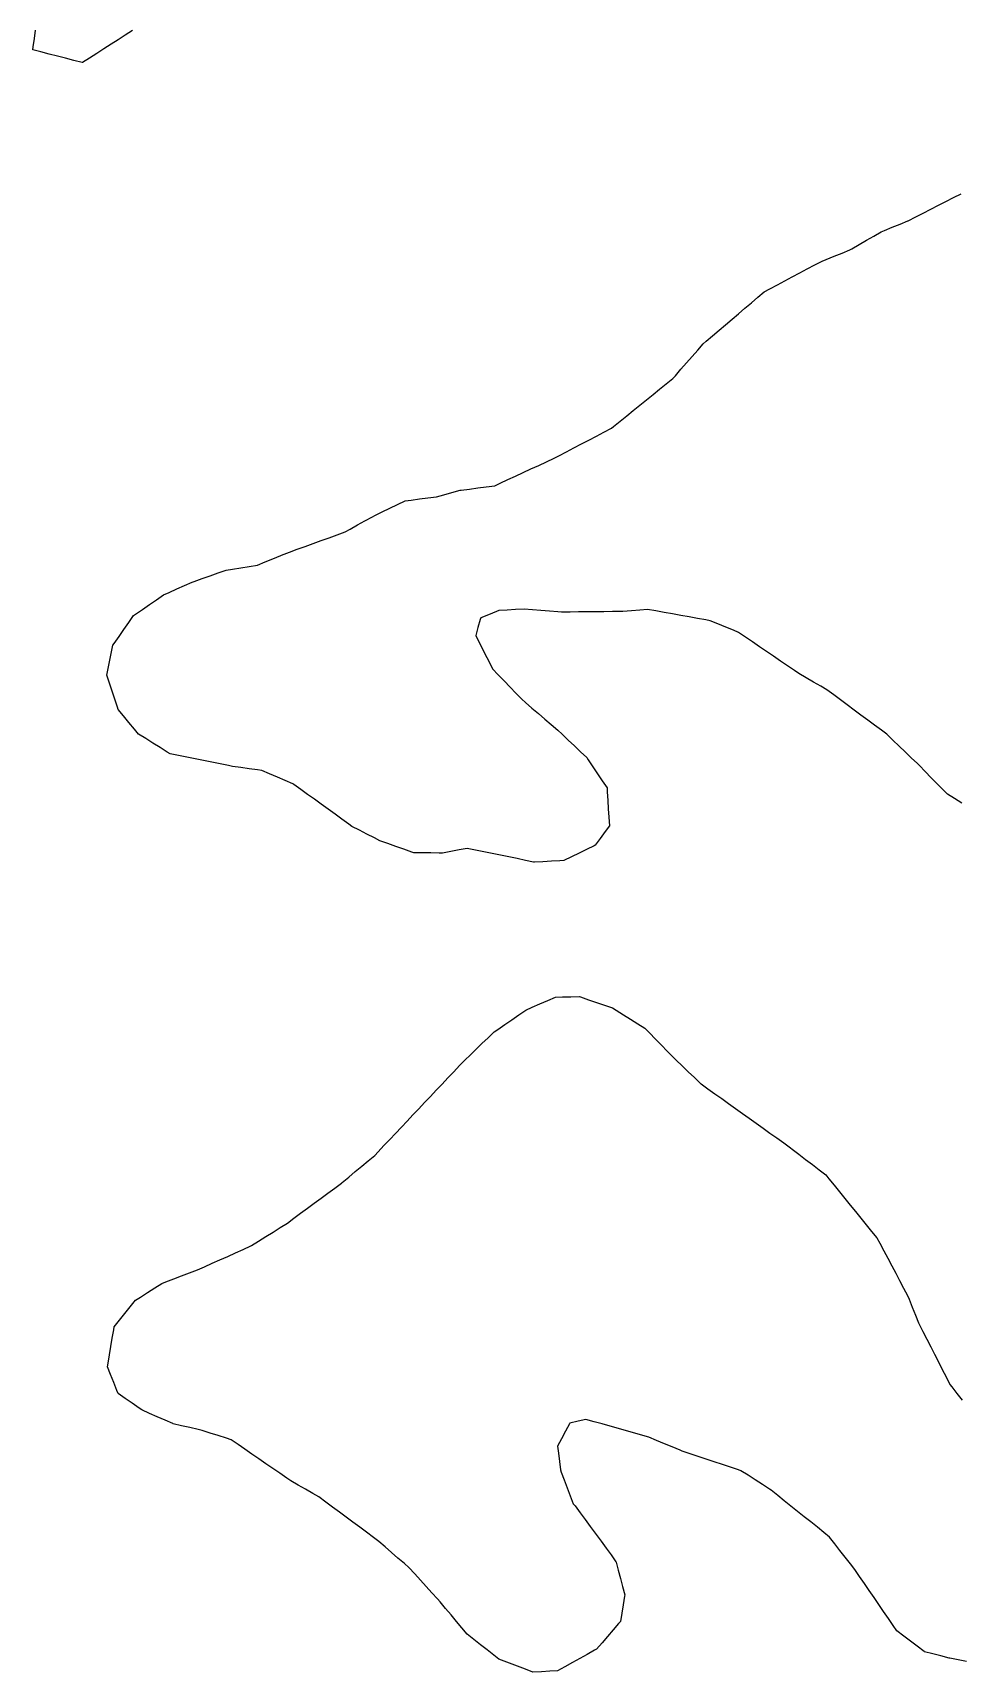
# Model space of a CAD drawing. Header units: millimetres. Extents: x 230 to 3347, y 514 to 5196.
# Drawn here: x 2269.7 to 2379.2, y 3733.8 to 3927.3 of the extents above; entities that cross this region are included whole.
import ezdxf

# ---------------------------------------------------------------- set-up
doc = ezdxf.new("R2010")
doc.units = ezdxf.units.MM
for name, color, linetype in [('ALL_HOLES', 1, 'Continuous'), ('ALL_ISLANDS', 7, 'Continuous'), ('OUTLINE_ISLAND_01', 7, 'Continuous'), ('OUTLINE_ISLAND_01_HOLE_244', 1, 'Continuous'), ('OUTLINE_ISLAND_01_HOLE_256', 1, 'Continuous')]:
    doc.layers.add(name, color=color, linetype=linetype)

msp = doc.modelspace()

# ---------------------------------------------------------------- linework, layer by layer
at = {"layer": 'ALL_HOLES'}
for points in [[(2379.3699, 3836.38), (2378.5178, 3836.9033), (2377.6657, 3837.4267), (2377.1633, 3837.9391), (2376.4632, 3838.6532), (2375.7631, 3839.3672), (2375.063, 3840.0813), (2374.3629, 3840.7953), (2374.1209, 3841.0277), (2373.3996, 3841.7203), (2372.6783, 3842.413), (2371.957, 3843.1056), (2371.2357, 3843.7982), (2370.5144, 3844.4908), (2369.872, 3844.9679), (2369.0691, 3845.5641), (2368.2662, 3846.1602), (2367.4634, 3846.7564), (2366.6605, 3847.3525), (2365.8576, 3847.9487), (2365.0548, 3848.5448), (2364.2519, 3849.141), (2363.449, 3849.7372), (2362.7269, 3850.1543), (2361.861, 3850.6545), (2360.995, 3851.1547), (2360.1291, 3851.6549), (2359.6289, 3851.9978), (2358.804, 3852.5631), (2357.9791, 3853.1283), (2357.1542, 3853.6936), (2356.3293, 3854.2589), (2355.5044, 3854.8242), (2354.6795, 3855.3895), (2353.8546, 3855.9548), (2353.0298, 3856.5201), (2352.4355, 3856.7605), (2351.5085, 3857.1355), (2350.5815, 3857.5105), (2349.6545, 3857.8855), (2349.1461, 3857.9774), (2348.162, 3858.1554), (2347.178, 3858.3334), (2346.194, 3858.5114), (2345.2099, 3858.6894), (2344.2259, 3858.8674), (2343.2419, 3859.0454), (2342.2578, 3859.2233), (2341.3691, 3859.1459), (2340.3729, 3859.059), (2339.3767, 3858.9722), (2339.1319, 3858.9701), (2338.132, 3858.9617), (2337.132, 3858.9533), (2336.132, 3858.9449), (2335.1321, 3858.9365), (2334.1321, 3858.9281), (2333.1321, 3858.9197), (2332.1322, 3858.9113), (2331.6959, 3858.9439), (2330.6987, 3859.0186), (2329.7015, 3859.0932), (2328.7043, 3859.1679), (2327.7071, 3859.2425), (2326.7087, 3859.1971), (2325.7098, 3859.1517), (2324.7108, 3859.1062), (2324.4345, 3858.9905), (2323.5121, 3858.6043), (2322.5897, 3858.218), (2322.542, 3858.051), (2322.2676, 3857.0894), (2321.9932, 3856.1278), (2322.1738, 3855.7751), (2322.6297, 3854.885), (2323.0855, 3853.995), (2323.5414, 3853.1049), (2323.9972, 3852.2148), (2324.6663, 3851.5131), (2325.3564, 3850.7893), (2326.0465, 3850.0656), (2326.7365, 3849.3418), (2327.4266, 3848.6181), (2327.8789, 3848.2323), (2328.6396, 3847.5833), (2329.4004, 3846.9343), (2330.1612, 3846.2853), (2330.922, 3845.6362), (2331.6827, 3844.9872), (2332.1956, 3844.5006), (2332.9211, 3843.8124), (2333.6465, 3843.1241), (2334.372, 3842.4358), (2335.0974, 3841.7475), (2335.2679, 3841.4934), (2335.825, 3840.663), (2336.3822, 3839.8326), (2336.9393, 3839.0022), (2337.4965, 3838.1718), (2337.5265, 3837.6895), (2337.5886, 3836.6915), (2337.6507, 3835.6934), (2337.7128, 3834.6953), (2337.7749, 3833.6972), (2337.2795, 3833.0116), (2336.694, 3832.201), (2336.1084, 3831.3904), (2335.9885, 3831.332), (2335.0894, 3830.8942), (2334.1903, 3830.4565), (2333.2912, 3830.0187), (2332.3921, 3829.581), (2331.9337, 3829.556), (2330.9352, 3829.5017), (2329.9367, 3829.4473), (2328.9382, 3829.3929), (2328.8374, 3829.4136), (2327.8578, 3829.6146), (2326.8782, 3829.8155), (2325.8986, 3830.0165), (2324.919, 3830.2174), (2323.9394, 3830.4184), (2322.9598, 3830.6193), (2321.9802, 3830.8203), (2321.0006, 3831.0212), (2320.031, 3830.8379), (2319.0484, 3830.6521), (2318.0658, 3830.4663), (2317.682, 3830.4713), (2316.6821, 3830.4842), (2315.6822, 3830.4971), (2314.6823, 3830.51), (2314.4462, 3830.594), (2313.504, 3830.9292), (2312.5619, 3831.2644), (2311.6197, 3831.5996), (2310.6776, 3831.9348), (2310.0444, 3832.2588), (2309.1542, 3832.7144), (2308.264, 3833.17), (2307.3738, 3833.6256), (2307.0144, 3833.8855), (2306.2042, 3834.4715), (2305.3939, 3835.0575), (2304.5836, 3835.6436), (2303.7733, 3836.2296), (2302.963, 3836.8157), (2302.1528, 3837.4017), (2301.3425, 3837.9878), (2300.5322, 3838.5738), (2300.4173, 3838.6242), (2299.5013, 3839.0255), (2298.5854, 3839.4269), (2297.6695, 3839.8282), (2296.7536, 3840.2296), (2296.2573, 3840.2964), (2295.2663, 3840.4298), (2294.2752, 3840.5632), (2293.2842, 3840.6966), (2292.8133, 3840.7908), (2291.8327, 3840.9869), (2290.8521, 3841.183), (2289.8715, 3841.3791), (2288.8909, 3841.5751), (2287.9104, 3841.7712), (2286.9298, 3841.9673), (2285.9492, 3842.1634), (2285.5951, 3842.3855), (2284.7481, 3842.917), (2283.901, 3843.4485), (2283.0539, 3843.9799), (2282.2068, 3844.5114), (2281.7109, 3845.1112), (2281.0736, 3845.8818), (2280.4363, 3846.6525), (2279.7991, 3847.4231), (2279.7149, 3847.6758), (2279.3988, 3848.6245), (2279.0828, 3849.5732), (2278.7667, 3850.522), (2278.4506, 3851.4707), (2278.5722, 3852.0565), (2278.7754, 3853.0357), (2278.9786, 3854.0148), (2279.1819, 3854.9939), (2279.3323, 3855.2103), (2279.9032, 3856.0314), (2280.4741, 3856.8524), (2281.0449, 3857.6734), (2281.6158, 3858.4945), (2281.8575, 3858.6612), (2282.6807, 3859.2291), (2283.5038, 3859.7969), (2284.327, 3860.3648), (2285.1501, 3860.9326), (2285.8093, 3861.2286), (2286.7216, 3861.6382), (2287.6338, 3862.0478), (2288.5461, 3862.4575), (2288.7702, 3862.5364), (2289.7133, 3862.8688), (2290.6565, 3863.2012), (2291.5996, 3863.5335), (2292.5428, 3863.8659), (2293.2939, 3863.9827), (2294.282, 3864.1363), (2295.2701, 3864.2899), (2296.2582, 3864.4436), (2297.143, 3864.8202), (2298.0631, 3865.2119), (2298.9832, 3865.6035), (2299.0645, 3865.6332), (2300.004, 3865.9756), (2300.9436, 3866.318), (2301.8831, 3866.6604), (2302.8227, 3867.0028), (2303.7622, 3867.3452), (2304.7018, 3867.6876), (2305.6414, 3868.03), (2306.5809, 3868.3724), (2307.1784, 3868.7042), (2308.0526, 3869.1897), (2308.9269, 3869.6751), (2309.8012, 3870.1606), (2310.0786, 3870.2959), (2310.9773, 3870.7343), (2311.8761, 3871.1727), (2312.7749, 3871.6111), (2313.6737, 3872.0494), (2314.38, 3872.1357), (2315.3726, 3872.2569), (2316.3652, 3872.3782), (2317.3579, 3872.4994), (2318.2212, 3872.7421), (2319.1839, 3873.0128), (2320.1465, 3873.2834), (2320.2717, 3873.2998), (2321.2632, 3873.4297), (2322.2548, 3873.5596), (2323.2463, 3873.6894), (2324.2378, 3873.8193), (2324.8917, 3874.1221), (2325.7991, 3874.5424), (2326.7065, 3874.9626), (2327.6139, 3875.3829), (2328.5213, 3875.8031), (2329.4287, 3876.2234), (2330.3361, 3876.6436), (2331.2435, 3877.0639), (2331.8115, 3877.3599), (2332.6983, 3877.8221), (2333.5851, 3878.2842), (2334.4719, 3878.7464), (2335.3587, 3879.2085), (2336.2455, 3879.6707), (2337.1323, 3880.1328), (2338.0191, 3880.595), (2338.2661, 3880.7947), (2339.0437, 3881.4235), (2339.8213, 3882.0523), (2340.5988, 3882.6811), (2341.3764, 3883.3099), (2342.154, 3883.9387), (2342.9315, 3884.5675), (2343.7091, 3885.1963), (2344.4867, 3885.825), (2345.2643, 3886.4538), (2345.5704, 3886.806), (2346.2265, 3887.5607), (2346.8825, 3888.3154), (2347.5386, 3889.07), (2348.1947, 3889.8247), (2348.8508, 3890.5794), (2349.2, 3890.8757), (2349.9625, 3891.5228), (2350.725, 3892.1698), (2351.4875, 3892.8168), (2352.2499, 3893.4638), (2353.0124, 3894.1108), (2353.7749, 3894.7578), (2354.5374, 3895.4048), (2355.2999, 3896.0518), (2356.0624, 3896.6988), (2356.715, 3897.0465), (2357.5976, 3897.5167), (2358.4802, 3897.9868), (2359.3628, 3898.457), (2360.2453, 3898.9271), (2361.1279, 3899.3973), (2362.0105, 3899.8674), (2362.8931, 3900.3376), (2363.3774, 3900.53), (2364.3068, 3900.8991), (2365.2362, 3901.2682), (2366.1656, 3901.6373), (2366.3996, 3901.7739), (2367.2634, 3902.2777), (2368.1272, 3902.7816), (2368.991, 3903.2854), (2369.8548, 3903.7893), (2370.2283, 3903.9412), (2371.1546, 3904.3179), (2372.0809, 3904.6947), (2373.0072, 3905.0715), (2373.0417, 3905.089), (2373.9322, 3905.5439), (2374.8228, 3905.9987), (2375.7134, 3906.4535), (2376.604, 3906.9083), (2377.4946, 3907.3631), (2378.3852, 3907.8179), (2379.2758, 3908.2728)], [(2379.9387, 3735.095), (2378.9551, 3735.2754), (2377.9715, 3735.4558), (2377.8719, 3735.4814), (2376.9032, 3735.7298), (2375.9346, 3735.9782), (2374.9659, 3736.2266), (2374.9096, 3736.2692), (2374.1116, 3736.8719), (2373.3135, 3737.4745), (2372.5155, 3738.0772), (2371.7175, 3738.6798), (2371.2734, 3739.3274), (2370.7078, 3740.1521), (2370.1422, 3740.9767), (2369.5765, 3741.8014), (2369.0109, 3742.6261), (2368.4453, 3743.4508), (2367.8797, 3744.2754), (2367.3141, 3745.1001), (2366.7485, 3745.9248), (2366.2133, 3746.611), (2365.5982, 3747.3994), (2364.9832, 3748.1879), (2364.3681, 3748.9764), (2363.7531, 3749.7649), (2363.1017, 3750.2873), (2362.3216, 3750.913), (2361.5415, 3751.5387), (2360.7614, 3752.1643), (2359.9814, 3752.79), (2359.2013, 3753.4157), (2358.4212, 3754.0413), (2357.6411, 3754.667), (2356.861, 3755.2927), (2356.6671, 3755.4179), (2355.827, 3755.9603), (2354.9869, 3756.5027), (2354.1467, 3757.0451), (2353.3066, 3757.5875), (2353.0051, 3757.6884), (2352.0568, 3758.0059), (2351.1086, 3758.3233), (2350.1603, 3758.6408), (2349.212, 3758.9583), (2348.2637, 3759.2757), (2347.3155, 3759.5932), (2346.3672, 3759.9106), (2346.1137, 3760.0154), (2345.1895, 3760.3973), (2344.2654, 3760.7793), (2343.3412, 3761.1612), (2342.417, 3761.5432), (2341.7312, 3761.7378), (2340.7692, 3762.0109), (2339.8072, 3762.2839), (2338.8452, 3762.557), (2337.8832, 3762.83), (2336.9212, 3763.1031), (2335.9592, 3763.3761), (2334.9972, 3763.6492), (2334.093, 3763.435), (2333.1199, 3763.2046), (2333.074, 3763.1188), (2332.602, 3762.2372), (2332.13, 3761.3556), (2331.658, 3760.4741), (2331.7532, 3759.6667), (2331.8703, 3758.6736), (2331.9874, 3757.6805), (2332.0822, 3757.4339), (2332.441, 3756.5004), (2332.7997, 3755.567), (2333.1585, 3754.6336), (2333.5173, 3753.7002), (2333.7223, 3753.4257), (2334.3205, 3752.6243), (2334.9187, 3751.823), (2335.5169, 3751.0216), (2336.1151, 3750.2203), (2336.2172, 3750.0784), (2336.8012, 3749.2666), (2337.3851, 3748.4549), (2337.9691, 3747.6431), (2338.5531, 3746.8313), (2338.557, 3746.8167), (2338.8154, 3745.8507), (2339.0737, 3744.8846), (2339.3321, 3743.9186), (2339.5904, 3742.9526), (2339.5597, 3742.7666), (2339.3964, 3741.78), (2339.2331, 3740.7934), (2339.0698, 3739.8069), (2338.8558, 3739.557), (2338.2052, 3738.7976), (2337.5546, 3738.0381), (2336.904, 3737.2787), (2336.2534, 3736.5193), (2336.0299, 3736.3961), (2335.1541, 3735.9134), (2334.2783, 3735.4307), (2333.4025, 3734.9481), (2332.5267, 3734.4654), (2331.6509, 3733.9827), (2330.7451, 3733.9294), (2329.7469, 3733.8706), (2328.7486, 3733.8118), (2328.4758, 3733.9173), (2327.5432, 3734.2781), (2326.6106, 3734.639), (2325.6779, 3734.9998), (2324.7453, 3735.3607), (2324.1526, 3735.8251), (2323.3655, 3736.4419), (2322.5784, 3737.0586), (2321.7912, 3737.6754), (2321.0041, 3738.2922), (2320.3737, 3739.0415), (2319.7299, 3739.8067), (2319.0861, 3740.5719), (2318.4423, 3741.3371), (2317.7985, 3742.1023), (2317.4798, 3742.454), (2316.8083, 3743.195), (2316.1368, 3743.936), (2315.4653, 3744.677), (2314.7937, 3745.4179), (2314.1222, 3746.1589), (2313.5804, 3746.6302), (2312.8258, 3747.2864), (2312.0712, 3747.9426), (2311.3167, 3748.5988), (2310.5621, 3749.2551), (2309.9253, 3749.7269), (2309.1218, 3750.3223), (2308.3183, 3750.9176), (2307.5148, 3751.5129), (2306.7113, 3752.1083), (2305.9079, 3752.7036), (2305.1044, 3753.2989), (2304.3009, 3753.8943), (2303.4974, 3754.4896), (2302.7895, 3754.8989), (2301.9238, 3755.3995), (2301.0581, 3755.9), (2300.1924, 3756.4006), (2299.7187, 3756.7249), (2298.8937, 3757.29), (2298.0687, 3757.8551), (2297.2436, 3758.4202), (2296.4186, 3758.9853), (2295.5936, 3759.5504), (2294.7685, 3760.1155), (2293.9435, 3760.6805), (2293.1185, 3761.2456), (2292.5698, 3761.4221), (2291.6178, 3761.7283), (2290.6658, 3762.0346), (2289.7139, 3762.3408), (2289.2226, 3762.4531), (2288.2478, 3762.6761), (2287.273, 3762.8991), (2286.2982, 3763.1221), (2286.2465, 3763.145), (2285.3317, 3763.549), (2284.417, 3763.953), (2283.5023, 3764.3571), (2282.5875, 3764.7611), (2282.2768, 3764.9774), (2281.4561, 3765.5488), (2280.6354, 3766.1201), (2279.8147, 3766.6915), (2279.6609, 3767.0728), (2279.2867, 3768.0002), (2278.9126, 3768.9276), (2278.5384, 3769.8549), (2278.6089, 3770.275), (2278.7742, 3771.2613), (2278.9395, 3772.2475), (2279.1048, 3773.2338), (2279.2701, 3774.22), (2279.3315, 3774.5865), (2279.9562, 3775.3674), (2280.5809, 3776.1482), (2281.2056, 3776.9291), (2281.8303, 3777.7099), (2282.4196, 3778.0838), (2283.264, 3778.6196), (2284.1083, 3779.1554), (2284.9527, 3779.6911), (2285.4167, 3779.8658), (2286.3526, 3780.218), (2287.2886, 3780.5702), (2288.2245, 3780.9224), (2289.1604, 3781.2747), (2289.9927, 3781.6504), (2290.9041, 3782.0619), (2291.8155, 3782.4734), (2292.7269, 3782.8849), (2293.6383, 3783.2964), (2294.5497, 3783.7079), (2295.4611, 3784.1194), (2295.5321, 3784.1638), (2296.38, 3784.6941), (2297.2278, 3785.2244), (2298.0756, 3785.7547), (2298.9234, 3786.2851), (2299.7712, 3786.8154), (2300.5263, 3787.3721), (2301.3312, 3787.9655), (2302.1361, 3788.5589), (2302.941, 3789.1523), (2303.7459, 3789.7457), (2304.5508, 3790.3391), (2305.3557, 3790.9325), (2306.1606, 3791.5259), (2306.2437, 3791.5954), (2307.0106, 3792.2372), (2307.7775, 3792.879), (2308.5443, 3793.5208), (2309.3112, 3794.1626), (2310.0781, 3794.8044), (2310.472, 3795.2206), (2311.1593, 3795.9469), (2311.8467, 3796.6732), (2312.534, 3797.3995), (2313.2214, 3798.1258), (2313.9087, 3798.8522), (2314.5961, 3799.5785), (2315.2835, 3800.3048), (2315.9708, 3801.0311), (2316.6582, 3801.7574), (2317.3455, 3802.4838), (2318.0329, 3803.2101), (2318.7202, 3803.9364), (2319.4076, 3804.6627), (2320.0949, 3805.389), (2320.7823, 3806.1154), (2321.2886, 3806.6005), (2322.0106, 3807.2923), (2322.7327, 3807.9841), (2323.4547, 3808.676), (2324.1768, 3809.3678), (2324.614, 3809.6704), (2325.4362, 3810.2396), (2326.2585, 3810.8087), (2327.0807, 3811.3779), (2327.903, 3811.947), (2328.6636, 3812.2806), (2329.5794, 3812.6822), (2330.4952, 3813.0838), (2331.411, 3813.4854), (2332.2376, 3813.501), (2333.2374, 3813.5199), (2334.2372, 3813.5388), (2334.3698, 3813.4936), (2335.3163, 3813.171), (2336.2628, 3812.8483), (2337.2094, 3812.5257), (2338.1559, 3812.2031), (2338.5836, 3811.9343), (2339.4303, 3811.4022), (2340.2769, 3810.87), (2341.1236, 3810.3379), (2341.9703, 3809.8058), (2342.5184, 3809.2428), (2343.216, 3808.5263), (2343.9135, 3807.8098), (2344.6111, 3807.0933), (2345.3087, 3806.3768), (2345.6472, 3806.0519), (2346.3688, 3805.3596), (2347.0904, 3804.6673), (2347.812, 3803.9749), (2348.5335, 3803.2826), (2348.5885, 3803.2434), (2349.4023, 3802.6623), (2350.2162, 3802.0812), (2351.03, 3801.5001), (2351.8439, 3800.919), (2352.6577, 3800.3379), (2353.4715, 3799.7568), (2354.2854, 3799.1757), (2355.0992, 3798.5947), (2355.9131, 3798.0136), (2356.7269, 3797.4325), (2357.5407, 3796.8514), (2358.3546, 3796.2703), (2359.1684, 3795.6892), (2359.3569, 3795.5435), (2360.1481, 3794.9318), (2360.9392, 3794.3202), (2361.7303, 3793.7086), (2362.5215, 3793.0969), (2363.3126, 3792.4853), (2363.673, 3792.0417), (2364.3036, 3791.2656), (2364.9342, 3790.4895), (2365.5648, 3789.7134), (2366.1954, 3788.9373), (2366.8259, 3788.1611), (2367.4565, 3787.385), (2368.0871, 3786.6089), (2368.7177, 3785.8328), (2369.3483, 3785.0567), (2369.6826, 3784.4291), (2370.1528, 3783.5465), (2370.623, 3782.6639), (2371.0931, 3781.7813), (2371.5633, 3780.8987), (2372.0334, 3780.0162), (2372.5036, 3779.1336), (2372.9737, 3778.251), (2373.1456, 3777.8202), (2373.5161, 3776.8914), (2373.8866, 3775.9626), (2374.2571, 3775.0338), (2374.3284, 3774.8942), (2374.7837, 3774.0039), (2375.239, 3773.1135), (2375.6942, 3772.2232), (2376.1495, 3771.3328), (2376.6048, 3770.4425), (2377.06, 3769.5521), (2377.5153, 3768.6618), (2377.9706, 3767.7714), (2378.1871, 3767.492), (2378.7996, 3766.7016), (2379.4122, 3765.9111)]]:
    msp.add_lwpolyline(points, dxfattribs=at)
at = {"layer": 'ALL_ISLANDS'}
msp.add_lwpolyline([(2281.4773, 3927.5322), (2280.6361, 3926.9916), (2279.7948, 3926.4509), (2278.9536, 3925.9103), (2278.1123, 3925.3696), (2277.2711, 3924.829), (2276.4298, 3924.2883), (2275.5886, 3923.7477), (2275.5322, 3923.7622), (2274.5638, 3924.0116), (2273.5954, 3924.2609), (2272.6269, 3924.5102), (2271.6585, 3924.7596), (2270.6901, 3925.0089), (2269.7217, 3925.2582), (2269.7713, 3925.5976), (2269.9158, 3926.5871), (2270.0604, 3927.5766)], dxfattribs=at)
at = {"layer": 'OUTLINE_ISLAND_01'}
msp.add_lwpolyline([(2281.4773, 3927.5322), (2280.6361, 3926.9916), (2279.7948, 3926.4509), (2278.9536, 3925.9103), (2278.1123, 3925.3696), (2277.2711, 3924.829), (2276.4298, 3924.2883), (2275.5886, 3923.7477), (2275.5322, 3923.7622), (2274.5638, 3924.0116), (2273.5954, 3924.2609), (2272.6269, 3924.5102), (2271.6585, 3924.7596), (2270.6901, 3925.0089), (2269.7217, 3925.2582), (2269.7713, 3925.5976), (2269.9158, 3926.5871), (2270.0604, 3927.5766)], dxfattribs=at)
at = {"layer": 'OUTLINE_ISLAND_01_HOLE_244'}
msp.add_lwpolyline([(2379.9387, 3735.095), (2378.9551, 3735.2754), (2377.9715, 3735.4558), (2377.8719, 3735.4814), (2376.9032, 3735.7298), (2375.9346, 3735.9782), (2374.9659, 3736.2266), (2374.9096, 3736.2692), (2374.1116, 3736.8719), (2373.3135, 3737.4745), (2372.5155, 3738.0772), (2371.7175, 3738.6798), (2371.2734, 3739.3274), (2370.7078, 3740.1521), (2370.1422, 3740.9767), (2369.5765, 3741.8014), (2369.0109, 3742.6261), (2368.4453, 3743.4508), (2367.8797, 3744.2754), (2367.3141, 3745.1001), (2366.7485, 3745.9248), (2366.2133, 3746.611), (2365.5982, 3747.3994), (2364.9832, 3748.1879), (2364.3681, 3748.9764), (2363.7531, 3749.7649), (2363.1017, 3750.2873), (2362.3216, 3750.913), (2361.5415, 3751.5387), (2360.7614, 3752.1643), (2359.9814, 3752.79), (2359.2013, 3753.4157), (2358.4212, 3754.0413), (2357.6411, 3754.667), (2356.861, 3755.2927), (2356.6671, 3755.4179), (2355.827, 3755.9603), (2354.9869, 3756.5027), (2354.1467, 3757.0451), (2353.3066, 3757.5875), (2353.0051, 3757.6884), (2352.0568, 3758.0059), (2351.1086, 3758.3233), (2350.1603, 3758.6408), (2349.212, 3758.9583), (2348.2637, 3759.2757), (2347.3155, 3759.5932), (2346.3672, 3759.9106), (2346.1137, 3760.0154), (2345.1895, 3760.3973), (2344.2654, 3760.7793), (2343.3412, 3761.1612), (2342.417, 3761.5432), (2341.7312, 3761.7378), (2340.7692, 3762.0109), (2339.8072, 3762.2839), (2338.8452, 3762.557), (2337.8832, 3762.83), (2336.9212, 3763.1031), (2335.9592, 3763.3761), (2334.9972, 3763.6492), (2334.093, 3763.435), (2333.1199, 3763.2046), (2333.074, 3763.1188), (2332.602, 3762.2372), (2332.13, 3761.3556), (2331.658, 3760.4741), (2331.7532, 3759.6667), (2331.8703, 3758.6736), (2331.9874, 3757.6805), (2332.0822, 3757.4339), (2332.441, 3756.5004), (2332.7997, 3755.567), (2333.1585, 3754.6336), (2333.5173, 3753.7002), (2333.7223, 3753.4257), (2334.3205, 3752.6243), (2334.9187, 3751.823), (2335.5169, 3751.0216), (2336.1151, 3750.2203), (2336.2172, 3750.0784), (2336.8012, 3749.2666), (2337.3851, 3748.4549), (2337.9691, 3747.6431), (2338.5531, 3746.8313), (2338.557, 3746.8167), (2338.8154, 3745.8507), (2339.0737, 3744.8846), (2339.3321, 3743.9186), (2339.5904, 3742.9526), (2339.5597, 3742.7666), (2339.3964, 3741.78), (2339.2331, 3740.7934), (2339.0698, 3739.8069), (2338.8558, 3739.557), (2338.2052, 3738.7976), (2337.5546, 3738.0381), (2336.904, 3737.2787), (2336.2534, 3736.5193), (2336.0299, 3736.3961), (2335.1541, 3735.9134), (2334.2783, 3735.4307), (2333.4025, 3734.9481), (2332.5267, 3734.4654), (2331.6509, 3733.9827), (2330.7451, 3733.9294), (2329.7469, 3733.8706), (2328.7486, 3733.8118), (2328.4758, 3733.9173), (2327.5432, 3734.2781), (2326.6106, 3734.639), (2325.6779, 3734.9998), (2324.7453, 3735.3607), (2324.1526, 3735.8251), (2323.3655, 3736.4419), (2322.5784, 3737.0586), (2321.7912, 3737.6754), (2321.0041, 3738.2922), (2320.3737, 3739.0415), (2319.7299, 3739.8067), (2319.0861, 3740.5719), (2318.4423, 3741.3371), (2317.7985, 3742.1023), (2317.4798, 3742.454), (2316.8083, 3743.195), (2316.1368, 3743.936), (2315.4653, 3744.677), (2314.7937, 3745.4179), (2314.1222, 3746.1589), (2313.5804, 3746.6302), (2312.8258, 3747.2864), (2312.0712, 3747.9426), (2311.3167, 3748.5988), (2310.5621, 3749.2551), (2309.9253, 3749.7269), (2309.1218, 3750.3223), (2308.3183, 3750.9176), (2307.5148, 3751.5129), (2306.7113, 3752.1083), (2305.9079, 3752.7036), (2305.1044, 3753.2989), (2304.3009, 3753.8943), (2303.4974, 3754.4896), (2302.7895, 3754.8989), (2301.9238, 3755.3995), (2301.0581, 3755.9), (2300.1924, 3756.4006), (2299.7187, 3756.7249), (2298.8937, 3757.29), (2298.0687, 3757.8551), (2297.2436, 3758.4202), (2296.4186, 3758.9853), (2295.5936, 3759.5504), (2294.7685, 3760.1155), (2293.9435, 3760.6805), (2293.1185, 3761.2456), (2292.5698, 3761.4221), (2291.6178, 3761.7283), (2290.6658, 3762.0346), (2289.7139, 3762.3408), (2289.2226, 3762.4531), (2288.2478, 3762.6761), (2287.273, 3762.8991), (2286.2982, 3763.1221), (2286.2465, 3763.145), (2285.3317, 3763.549), (2284.417, 3763.953), (2283.5023, 3764.3571), (2282.5875, 3764.7611), (2282.2768, 3764.9774), (2281.4561, 3765.5488), (2280.6354, 3766.1201), (2279.8147, 3766.6915), (2279.6609, 3767.0728), (2279.2867, 3768.0002), (2278.9126, 3768.9276), (2278.5384, 3769.8549), (2278.6089, 3770.275), (2278.7742, 3771.2613), (2278.9395, 3772.2475), (2279.1048, 3773.2338), (2279.2701, 3774.22), (2279.3315, 3774.5865), (2279.9562, 3775.3674), (2280.5809, 3776.1482), (2281.2056, 3776.9291), (2281.8303, 3777.7099), (2282.4196, 3778.0838), (2283.264, 3778.6196), (2284.1083, 3779.1554), (2284.9527, 3779.6911), (2285.4167, 3779.8658), (2286.3526, 3780.218), (2287.2886, 3780.5702), (2288.2245, 3780.9224), (2289.1604, 3781.2747), (2289.9927, 3781.6504), (2290.9041, 3782.0619), (2291.8155, 3782.4734), (2292.7269, 3782.8849), (2293.6383, 3783.2964), (2294.5497, 3783.7079), (2295.4611, 3784.1194), (2295.5321, 3784.1638), (2296.38, 3784.6941), (2297.2278, 3785.2244), (2298.0756, 3785.7547), (2298.9234, 3786.2851), (2299.7712, 3786.8154), (2300.5263, 3787.3721), (2301.3312, 3787.9655), (2302.1361, 3788.5589), (2302.941, 3789.1523), (2303.7459, 3789.7457), (2304.5508, 3790.3391), (2305.3557, 3790.9325), (2306.1606, 3791.5259), (2306.2437, 3791.5954), (2307.0106, 3792.2372), (2307.7775, 3792.879), (2308.5443, 3793.5208), (2309.3112, 3794.1626), (2310.0781, 3794.8044), (2310.472, 3795.2206), (2311.1593, 3795.9469), (2311.8467, 3796.6732), (2312.534, 3797.3995), (2313.2214, 3798.1258), (2313.9087, 3798.8522), (2314.5961, 3799.5785), (2315.2835, 3800.3048), (2315.9708, 3801.0311), (2316.6582, 3801.7574), (2317.3455, 3802.4838), (2318.0329, 3803.2101), (2318.7202, 3803.9364), (2319.4076, 3804.6627), (2320.0949, 3805.389), (2320.7823, 3806.1154), (2321.2886, 3806.6005), (2322.0106, 3807.2923), (2322.7327, 3807.9841), (2323.4547, 3808.676), (2324.1768, 3809.3678), (2324.614, 3809.6704), (2325.4362, 3810.2396), (2326.2585, 3810.8087), (2327.0807, 3811.3779), (2327.903, 3811.947), (2328.6636, 3812.2806), (2329.5794, 3812.6822), (2330.4952, 3813.0838), (2331.411, 3813.4854), (2332.2376, 3813.501), (2333.2374, 3813.5199), (2334.2372, 3813.5388), (2334.3698, 3813.4936), (2335.3163, 3813.171), (2336.2628, 3812.8483), (2337.2094, 3812.5257), (2338.1559, 3812.2031), (2338.5836, 3811.9343), (2339.4303, 3811.4022), (2340.2769, 3810.87), (2341.1236, 3810.3379), (2341.9703, 3809.8058), (2342.5184, 3809.2428), (2343.216, 3808.5263), (2343.9135, 3807.8098), (2344.6111, 3807.0933), (2345.3087, 3806.3768), (2345.6472, 3806.0519), (2346.3688, 3805.3596), (2347.0904, 3804.6673), (2347.812, 3803.9749), (2348.5335, 3803.2826), (2348.5885, 3803.2434), (2349.4023, 3802.6623), (2350.2162, 3802.0812), (2351.03, 3801.5001), (2351.8439, 3800.919), (2352.6577, 3800.3379), (2353.4715, 3799.7568), (2354.2854, 3799.1757), (2355.0992, 3798.5947), (2355.9131, 3798.0136), (2356.7269, 3797.4325), (2357.5407, 3796.8514), (2358.3546, 3796.2703), (2359.1684, 3795.6892), (2359.3569, 3795.5435), (2360.1481, 3794.9318), (2360.9392, 3794.3202), (2361.7303, 3793.7086), (2362.5215, 3793.0969), (2363.3126, 3792.4853), (2363.673, 3792.0417), (2364.3036, 3791.2656), (2364.9342, 3790.4895), (2365.5648, 3789.7134), (2366.1954, 3788.9373), (2366.8259, 3788.1611), (2367.4565, 3787.385), (2368.0871, 3786.6089), (2368.7177, 3785.8328), (2369.3483, 3785.0567), (2369.6826, 3784.4291), (2370.1528, 3783.5465), (2370.623, 3782.6639), (2371.0931, 3781.7813), (2371.5633, 3780.8987), (2372.0334, 3780.0162), (2372.5036, 3779.1336), (2372.9737, 3778.251), (2373.1456, 3777.8202), (2373.5161, 3776.8914), (2373.8866, 3775.9626), (2374.2571, 3775.0338), (2374.3284, 3774.8942), (2374.7837, 3774.0039), (2375.239, 3773.1135), (2375.6942, 3772.2232), (2376.1495, 3771.3328), (2376.6048, 3770.4425), (2377.06, 3769.5521), (2377.5153, 3768.6618), (2377.9706, 3767.7714), (2378.1871, 3767.492), (2378.7996, 3766.7016), (2379.4122, 3765.9111)], dxfattribs=at)
at = {"layer": 'OUTLINE_ISLAND_01_HOLE_256'}
msp.add_lwpolyline([(2379.3699, 3836.38), (2378.5178, 3836.9033), (2377.6657, 3837.4267), (2377.1633, 3837.9391), (2376.4632, 3838.6532), (2375.7631, 3839.3672), (2375.063, 3840.0813), (2374.3629, 3840.7953), (2374.1209, 3841.0277), (2373.3996, 3841.7203), (2372.6783, 3842.413), (2371.957, 3843.1056), (2371.2357, 3843.7982), (2370.5144, 3844.4908), (2369.872, 3844.9679), (2369.0691, 3845.5641), (2368.2662, 3846.1602), (2367.4634, 3846.7564), (2366.6605, 3847.3525), (2365.8576, 3847.9487), (2365.0548, 3848.5448), (2364.2519, 3849.141), (2363.449, 3849.7372), (2362.7269, 3850.1543), (2361.861, 3850.6545), (2360.995, 3851.1547), (2360.1291, 3851.6549), (2359.6289, 3851.9978), (2358.804, 3852.5631), (2357.9791, 3853.1283), (2357.1542, 3853.6936), (2356.3293, 3854.2589), (2355.5044, 3854.8242), (2354.6795, 3855.3895), (2353.8546, 3855.9548), (2353.0298, 3856.5201), (2352.4355, 3856.7605), (2351.5085, 3857.1355), (2350.5815, 3857.5105), (2349.6545, 3857.8855), (2349.1461, 3857.9774), (2348.162, 3858.1554), (2347.178, 3858.3334), (2346.194, 3858.5114), (2345.2099, 3858.6894), (2344.2259, 3858.8674), (2343.2419, 3859.0454), (2342.2578, 3859.2233), (2341.3691, 3859.1459), (2340.3729, 3859.059), (2339.3767, 3858.9722), (2339.1319, 3858.9701), (2338.132, 3858.9617), (2337.132, 3858.9533), (2336.132, 3858.9449), (2335.1321, 3858.9365), (2334.1321, 3858.9281), (2333.1321, 3858.9197), (2332.1322, 3858.9113), (2331.6959, 3858.9439), (2330.6987, 3859.0186), (2329.7015, 3859.0932), (2328.7043, 3859.1679), (2327.7071, 3859.2425), (2326.7087, 3859.1971), (2325.7098, 3859.1517), (2324.7108, 3859.1062), (2324.4345, 3858.9905), (2323.5121, 3858.6043), (2322.5897, 3858.218), (2322.542, 3858.051), (2322.2676, 3857.0894), (2321.9932, 3856.1278), (2322.1738, 3855.7751), (2322.6297, 3854.885), (2323.0855, 3853.995), (2323.5414, 3853.1049), (2323.9972, 3852.2148), (2324.6663, 3851.5131), (2325.3564, 3850.7893), (2326.0465, 3850.0656), (2326.7365, 3849.3418), (2327.4266, 3848.6181), (2327.8789, 3848.2323), (2328.6396, 3847.5833), (2329.4004, 3846.9343), (2330.1612, 3846.2853), (2330.922, 3845.6362), (2331.6827, 3844.9872), (2332.1956, 3844.5006), (2332.9211, 3843.8124), (2333.6465, 3843.1241), (2334.372, 3842.4358), (2335.0974, 3841.7475), (2335.2679, 3841.4934), (2335.825, 3840.663), (2336.3822, 3839.8326), (2336.9393, 3839.0022), (2337.4965, 3838.1718), (2337.5265, 3837.6895), (2337.5886, 3836.6915), (2337.6507, 3835.6934), (2337.7128, 3834.6953), (2337.7749, 3833.6972), (2337.2795, 3833.0116), (2336.694, 3832.201), (2336.1084, 3831.3904), (2335.9885, 3831.332), (2335.0894, 3830.8942), (2334.1903, 3830.4565), (2333.2912, 3830.0187), (2332.3921, 3829.581), (2331.9337, 3829.556), (2330.9352, 3829.5017), (2329.9367, 3829.4473), (2328.9382, 3829.3929), (2328.8374, 3829.4136), (2327.8578, 3829.6146), (2326.8782, 3829.8155), (2325.8986, 3830.0165), (2324.919, 3830.2174), (2323.9394, 3830.4184), (2322.9598, 3830.6193), (2321.9802, 3830.8203), (2321.0006, 3831.0212), (2320.031, 3830.8379), (2319.0484, 3830.6521), (2318.0658, 3830.4663), (2317.682, 3830.4713), (2316.6821, 3830.4842), (2315.6822, 3830.4971), (2314.6823, 3830.51), (2314.4462, 3830.594), (2313.504, 3830.9292), (2312.5619, 3831.2644), (2311.6197, 3831.5996), (2310.6776, 3831.9348), (2310.0444, 3832.2588), (2309.1542, 3832.7144), (2308.264, 3833.17), (2307.3738, 3833.6256), (2307.0144, 3833.8855), (2306.2042, 3834.4715), (2305.3939, 3835.0575), (2304.5836, 3835.6436), (2303.7733, 3836.2296), (2302.963, 3836.8157), (2302.1528, 3837.4017), (2301.3425, 3837.9878), (2300.5322, 3838.5738), (2300.4173, 3838.6242), (2299.5013, 3839.0255), (2298.5854, 3839.4269), (2297.6695, 3839.8282), (2296.7536, 3840.2296), (2296.2573, 3840.2964), (2295.2663, 3840.4298), (2294.2752, 3840.5632), (2293.2842, 3840.6966), (2292.8133, 3840.7908), (2291.8327, 3840.9869), (2290.8521, 3841.183), (2289.8715, 3841.3791), (2288.8909, 3841.5751), (2287.9104, 3841.7712), (2286.9298, 3841.9673), (2285.9492, 3842.1634), (2285.5951, 3842.3855), (2284.7481, 3842.917), (2283.901, 3843.4485), (2283.0539, 3843.9799), (2282.2068, 3844.5114), (2281.7109, 3845.1112), (2281.0736, 3845.8818), (2280.4363, 3846.6525), (2279.7991, 3847.4231), (2279.7149, 3847.6758), (2279.3988, 3848.6245), (2279.0828, 3849.5732), (2278.7667, 3850.522), (2278.4506, 3851.4707), (2278.5722, 3852.0565), (2278.7754, 3853.0357), (2278.9786, 3854.0148), (2279.1819, 3854.9939), (2279.3323, 3855.2103), (2279.9032, 3856.0314), (2280.4741, 3856.8524), (2281.0449, 3857.6734), (2281.6158, 3858.4945), (2281.8575, 3858.6612), (2282.6807, 3859.2291), (2283.5038, 3859.7969), (2284.327, 3860.3648), (2285.1501, 3860.9326), (2285.8093, 3861.2286), (2286.7216, 3861.6382), (2287.6338, 3862.0478), (2288.5461, 3862.4575), (2288.7702, 3862.5364), (2289.7133, 3862.8688), (2290.6565, 3863.2012), (2291.5996, 3863.5335), (2292.5428, 3863.8659), (2293.2939, 3863.9827), (2294.282, 3864.1363), (2295.2701, 3864.2899), (2296.2582, 3864.4436), (2297.143, 3864.8202), (2298.0631, 3865.2119), (2298.9832, 3865.6035), (2299.0645, 3865.6332), (2300.004, 3865.9756), (2300.9436, 3866.318), (2301.8831, 3866.6604), (2302.8227, 3867.0028), (2303.7622, 3867.3452), (2304.7018, 3867.6876), (2305.6414, 3868.03), (2306.5809, 3868.3724), (2307.1784, 3868.7042), (2308.0526, 3869.1897), (2308.9269, 3869.6751), (2309.8012, 3870.1606), (2310.0786, 3870.2959), (2310.9773, 3870.7343), (2311.8761, 3871.1727), (2312.7749, 3871.6111), (2313.6737, 3872.0494), (2314.38, 3872.1357), (2315.3726, 3872.2569), (2316.3652, 3872.3782), (2317.3579, 3872.4994), (2318.2212, 3872.7421), (2319.1839, 3873.0128), (2320.1465, 3873.2834), (2320.2717, 3873.2998), (2321.2632, 3873.4297), (2322.2548, 3873.5596), (2323.2463, 3873.6894), (2324.2378, 3873.8193), (2324.8917, 3874.1221), (2325.7991, 3874.5424), (2326.7065, 3874.9626), (2327.6139, 3875.3829), (2328.5213, 3875.8031), (2329.4287, 3876.2234), (2330.3361, 3876.6436), (2331.2435, 3877.0639), (2331.8115, 3877.3599), (2332.6983, 3877.8221), (2333.5851, 3878.2842), (2334.4719, 3878.7464), (2335.3587, 3879.2085), (2336.2455, 3879.6707), (2337.1323, 3880.1328), (2338.0191, 3880.595), (2338.2661, 3880.7947), (2339.0437, 3881.4235), (2339.8213, 3882.0523), (2340.5988, 3882.6811), (2341.3764, 3883.3099), (2342.154, 3883.9387), (2342.9315, 3884.5675), (2343.7091, 3885.1963), (2344.4867, 3885.825), (2345.2643, 3886.4538), (2345.5704, 3886.806), (2346.2265, 3887.5607), (2346.8825, 3888.3154), (2347.5386, 3889.07), (2348.1947, 3889.8247), (2348.8508, 3890.5794), (2349.2, 3890.8757), (2349.9625, 3891.5228), (2350.725, 3892.1698), (2351.4875, 3892.8168), (2352.2499, 3893.4638), (2353.0124, 3894.1108), (2353.7749, 3894.7578), (2354.5374, 3895.4048), (2355.2999, 3896.0518), (2356.0624, 3896.6988), (2356.715, 3897.0465), (2357.5976, 3897.5167), (2358.4802, 3897.9868), (2359.3628, 3898.457), (2360.2453, 3898.9271), (2361.1279, 3899.3973), (2362.0105, 3899.8674), (2362.8931, 3900.3376), (2363.3774, 3900.53), (2364.3068, 3900.8991), (2365.2362, 3901.2682), (2366.1656, 3901.6373), (2366.3996, 3901.7739), (2367.2634, 3902.2777), (2368.1272, 3902.7816), (2368.991, 3903.2854), (2369.8548, 3903.7893), (2370.2283, 3903.9412), (2371.1546, 3904.3179), (2372.0809, 3904.6947), (2373.0072, 3905.0715), (2373.0417, 3905.089), (2373.9322, 3905.5439), (2374.8228, 3905.9987), (2375.7134, 3906.4535), (2376.604, 3906.9083), (2377.4946, 3907.3631), (2378.3852, 3907.8179), (2379.2758, 3908.2728)], dxfattribs=at)

doc.saveas('drawing.dxf')
